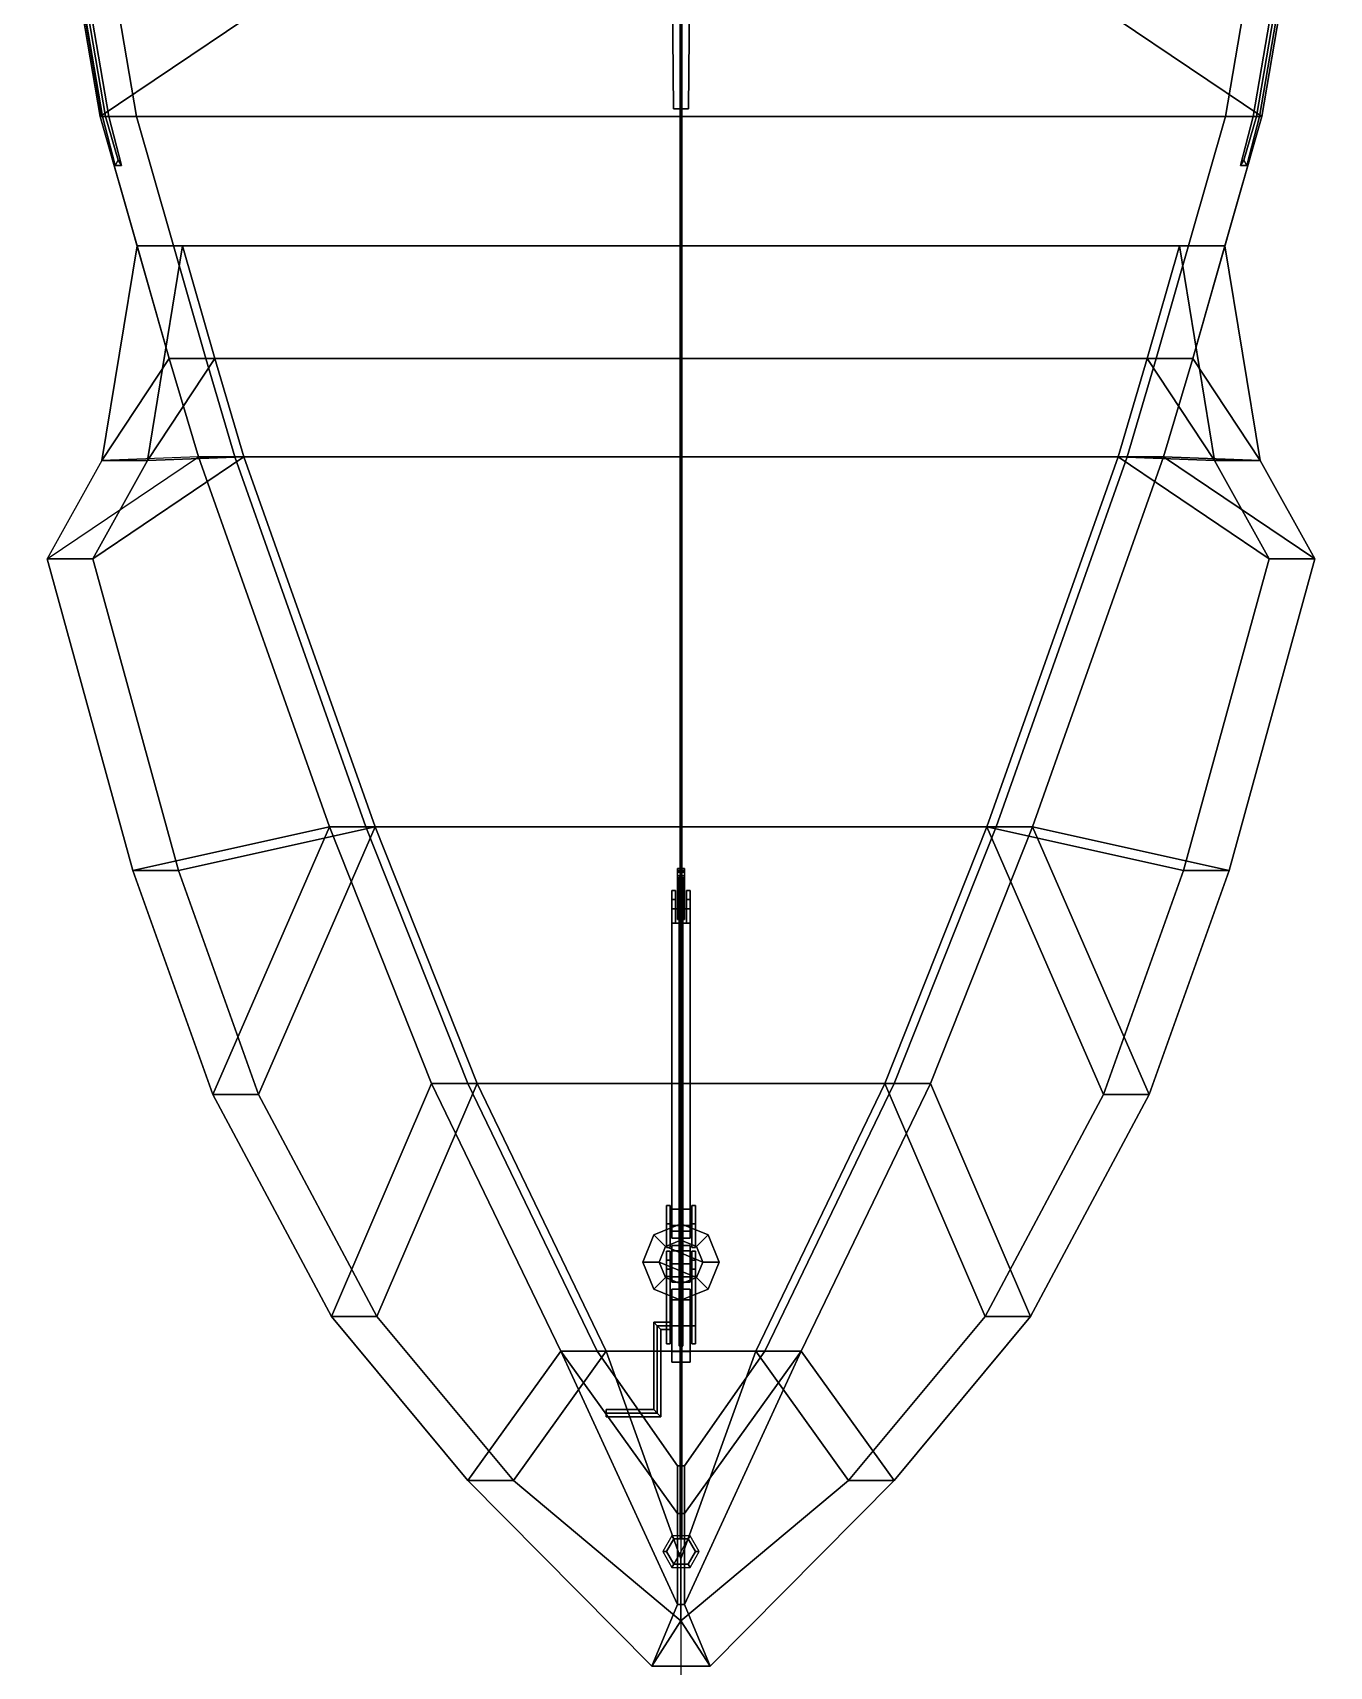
# Model space of a CAD drawing. Header units: millimetres. Extents: x -5.1 to 5.1, y -27.1 to 35.2.
# Drawn here: x -3.56 to 3.56, y -27.14 to -18.17 of the extents above; entities that cross this region are included whole.
import ezdxf

# ---------------------------------------------------------------- set-up
doc = ezdxf.new("R2010")
doc.units = ezdxf.units.MM
for name, color, linetype in [('cables', 6, 'Continuous'), ('drawing', 9, 'Continuous'), ('gun', 1, 'Continuous'), ('railings', 6, 'Continuous')]:
    doc.layers.add(name, color=color, linetype=linetype)

msp = doc.modelspace()

# ---------------------------------------------------------------- linework, layer by layer
for points in [[(-3.56, -16.46, -1.15), (-3.19, -18.63, -1.15), (-3.19, -18.63), (-3.56, -16.46)], [(-3.36, -16.46, -1.36), (-2.99, -18.63, -1.36), (-3.19, -18.63, -1.15), (-3.56, -16.46, -1.15)], [(-3.56, -16.46), (-3.19, -18.63), (-3.19, -18.63, 0.89), (-3.56, -16.46, 0.89)], [(-3.56, -16.46, 0.89), (-3.19, -18.63, 0.89), (-3.19, -18.63, 0.89), (-1.6, -17.56, 0.89)], [(3.36, -16.46, -1.36), (2.99, -18.63, -1.36), (-2.99, -18.63, -1.36), (-3.36, -16.46, -1.36)], [(1.6, -17.56, 0.89), (3.19, -18.63, 0.89), (3.56, -16.46, 0.89), (1.6, -17.56, 0.89)], [(3.19, -18.63, -1.15), (2.99, -18.63, -1.36), (3.36, -16.46, -1.36), (3.56, -16.46, -1.15)], [(3.19, -18.63), (3.19, -18.63, -1.15), (3.56, -16.46, -1.15), (3.56, -16.46)], [(3.19, -18.63, 0.89), (3.19, -18.63), (3.56, -16.46), (3.56, -16.46, 0.89)], [(-1.6, -17.56, 0.89), (-3.19, -18.63, 0.89), (3.19, -18.63, 0.89), (1.6, -17.56, 0.89)], [(-3.19, -18.63), (-3.19, -18.63, -1.15), (-2.81, -19.96, -1.15), (-2.81, -19.96)], [(-3.19, -18.63, -1.15), (-2.99, -18.63, -1.36), (-2.61, -19.96, -1.36), (-2.81, -19.96, -1.15)], [(-3.19, -18.63, 0.89), (-3.19, -18.63), (-2.81, -19.96), (-2.81, -19.96, 0.89)], [(2.9871, -19.34, 0.89), (3.19, -18.63, 0.89), (-3.19, -18.63, 0.89), (-2.9871, -19.34, 0.89)], [(-2.61, -19.96, -1.36), (-2.99, -18.63, -1.36), (2.99, -18.63, -1.36), (2.61, -19.96, -1.36)], [(2.61, -19.96, -1.36), (2.99, -18.63, -1.36), (3.19, -18.63, -1.15), (2.81, -19.96, -1.15)], [(2.81, -19.96, -1.15), (3.19, -18.63, -1.15), (3.19, -18.63), (2.81, -19.96)], [(2.81, -19.96), (3.19, -18.63), (3.19, -18.63, 0.89), (2.81, -19.96, 0.89)], [(-2.93, -20.52, 1.39), (-2.7371, -19.34, 0.89), (-2.9871, -19.34, 0.89), (-3.18, -20.52, 1.39)], [(-3.18, -20.52, 1.39), (-2.9871, -19.34, 0.89), (-2.81, -19.96, 0.89)], [(-2.56, -19.96, 0.89), (-2.56, -19.96, 0.89), (-2.7371, -19.34, 0.89), (-2.93, -20.52, 1.39)], [(2.56, -19.96, 0.89), (2.7371, -19.34, 0.89), (-2.7371, -19.34, 0.89), (-2.56, -19.96, 0.89)], [(2.93, -20.52, 1.39), (2.7371, -19.34, 0.89), (2.7371, -19.34, 0.89), (2.56, -19.96, 0.89)], [(3.18, -20.52, 1.39), (2.9871, -19.34, 0.89), (2.7371, -19.34, 0.89), (2.93, -20.52, 1.39)], [(3.18, -20.52, 1.39), (2.81, -19.96, 0.89), (2.9871, -19.34, 0.89), (3.18, -20.52, 1.39)], [(-3.18, -20.52, 1.39), (-3.18, -20.52, 1.39), (-2.81, -19.96, 0.89), (-2.65, -20.5, 0.89)], [(-2.4, -20.5, 0.89), (-2.56, -19.96, 0.89), (-2.93, -20.52, 1.39)], [(-2.81, -19.96, -1.15), (-2.65, -20.5, -1.15), (-2.65, -20.5), (-2.81, -19.96)], [(-2.61, -19.96, -1.36), (-2.45, -20.5, -1.36), (-2.65, -20.5, -1.15), (-2.81, -19.96, -1.15)], [(-2.81, -19.96), (-2.65, -20.5), (-2.65, -20.5, 0.89), (-2.81, -19.96, 0.89)], [(2.61, -19.96, -1.36), (2.45, -20.5, -1.36), (-2.45, -20.5, -1.36), (-2.61, -19.96, -1.36)], [(-2.56, -19.96, 0.89), (-2.4, -20.5, 0.89), (2.4, -20.5, 0.89), (2.56, -19.96, 0.89)], [(2.93, -20.52, 1.39), (2.56, -19.96, 0.89), (2.56, -19.96, 0.89), (2.4, -20.5, 0.89)], [(2.65, -20.5, -1.15), (2.45, -20.5, -1.36), (2.61, -19.96, -1.36), (2.81, -19.96, -1.15)], [(2.65, -20.5), (2.65, -20.5, -1.15), (2.81, -19.96, -1.15), (2.81, -19.96)], [(2.65, -20.5, 0.89), (2.65, -20.5), (2.81, -19.96), (2.81, -19.96, 0.89)], [(3.18, -20.52, 1.39), (2.65, -20.5, 0.89), (2.81, -19.96, 0.89), (3.18, -20.52, 1.39)], [(-3.01, -22.77, 2.14), (-3.48, -21.06, 2.14), (-2.65, -20.5, 0.89), (-1.93, -22.53, 0.89)], [(-3.23, -21.06, 2.14), (-2.93, -20.52, 1.39), (-3.18, -20.52, 1.39), (-3.48, -21.06, 2.14)], [(-2.4, -20.5, 0.89), (-2.4, -20.5, 0.89), (-2.93, -20.52, 1.39), (-3.23, -21.06, 2.14)], [(-1.68, -22.53, 0.89), (-2.4, -20.5, 0.89), (-3.23, -21.06, 2.14), (-2.76, -22.77, 2.14)], [(-2.65, -20.5), (-2.65, -20.5, -1.15), (-1.93, -22.53, -1.15), (-1.93, -22.53)], [(-2.65, -20.5, -1.15), (-2.45, -20.5, -1.36), (-1.73, -22.53, -1.36), (-1.93, -22.53, -1.15)], [(-2.65, -20.5, 0.89), (-2.65, -20.5), (-1.93, -22.53), (-1.93, -22.53, 0.89)], [(-1.73, -22.53, -1.36), (-2.45, -20.5, -1.36), (2.45, -20.5, -1.36), (1.73, -22.53, -1.36)], [(1.68, -22.53, 0.89), (2.4, -20.5, 0.89), (-2.4, -20.5, 0.89), (-1.68, -22.53, 0.89)], [(2.76, -22.77, 2.14), (3.23, -21.06, 2.14), (2.4, -20.5, 0.89), (1.68, -22.53, 0.89)], [(1.73, -22.53, -1.36), (2.45, -20.5, -1.36), (2.65, -20.5, -1.15), (1.93, -22.53, -1.15)], [(1.93, -22.53, -1.15), (2.65, -20.5, -1.15), (2.65, -20.5), (1.93, -22.53)], [(1.93, -22.53), (2.65, -20.5), (2.65, -20.5, 0.89), (1.93, -22.53, 0.89)], [(1.93, -22.53, 0.89), (2.65, -20.5, 0.89), (3.48, -21.06, 2.14), (3.01, -22.77, 2.14)], [(3.23, -21.06, 2.14), (2.93, -20.52, 1.39), (2.4, -20.5, 0.89)], [(2.65, -20.5, 0.89), (3.18, -20.52, 1.39), (3.18, -20.52, 1.39), (3.48, -21.06, 2.14)], [(3.48, -21.06, 2.14), (3.18, -20.52, 1.39), (2.93, -20.52, 1.39), (3.23, -21.06, 2.14)], [(-2.76, -22.77, 2.14), (-3.23, -21.06, 2.14), (-3.48, -21.06, 2.14), (-3.01, -22.77, 2.14)], [(3.01, -22.77, 2.14), (3.48, -21.06, 2.14), (3.23, -21.06, 2.14), (2.76, -22.77, 2.14)], [(-2.57, -24, 2.16), (-3.01, -22.77, 2.14), (-1.93, -22.53, 0.89)], [(-1.68, -22.53, 0.89), (-1.68, -22.53, 0.89), (-2.76, -22.77, 2.14), (-2.32, -24, 2.16)], [(-1.92, -25.22, 2.19), (-2.57, -24, 2.16), (-1.93, -22.53, 0.89), (-1.37, -23.94, 0.89)], [(-1.12, -23.94, 0.89), (-1.68, -22.53, 0.89), (-2.32, -24, 2.16), (-1.67, -25.22, 2.19)], [(-1.93, -22.53, -1.15), (-1.37, -23.94, -1), (-1.37, -23.94), (-1.93, -22.53)], [(-1.73, -22.53, -1.36), (-1.17, -23.94, -1.17), (-1.37, -23.94, -1), (-1.93, -22.53, -1.15)], [(-1.93, -22.53), (-1.37, -23.94), (-1.37, -23.94, 0.89), (-1.93, -22.53, 0.89)], [(1.73, -22.53, -1.36), (1.17, -23.94, -1.17), (-1.17, -23.94, -1.17), (-1.73, -22.53, -1.36)], [(-1.68, -22.53, 0.89), (-1.12, -23.94, 0.89), (1.12, -23.94, 0.89), (1.68, -22.53, 0.89)], [(1.67, -25.22, 2.19), (2.32, -24, 2.16), (1.68, -22.53, 0.89), (1.12, -23.94, 0.89)], [(1.37, -23.94, -1), (1.17, -23.94, -1.17), (1.73, -22.53, -1.36), (1.93, -22.53, -1.15)], [(1.37, -23.94), (1.37, -23.94, -1), (1.93, -22.53, -1.15), (1.93, -22.53)], [(1.37, -23.94, 0.89), (1.37, -23.94), (1.93, -22.53), (1.93, -22.53, 0.89)], [(1.37, -23.94, 0.89), (1.93, -22.53, 0.89), (2.57, -24, 2.16), (1.92, -25.22, 2.19)], [(2.32, -24, 2.16), (2.76, -22.77, 2.14), (1.68, -22.53, 0.89)], [(1.93, -22.53, 0.89), (1.93, -22.53, 0.89), (3.01, -22.77, 2.14), (2.57, -24, 2.16)], [(-2.32, -24, 2.16), (-2.76, -22.77, 2.14), (-3.01, -22.77, 2.14), (-2.57, -24, 2.16)], [(-0.02, -22.8, 2.08), (-0.02, -22.76, 2.13), (0.02, -22.76, 2.13), (0.02, -22.8, 2.08)], [(-0.02, -22.77, 2.14), (-0.02, -22.76, 2.13), (-0.02, -22.8, 2.08), (-0.02, -22.81, 2.11)], [(0.02, -22.77, 2.14), (0.02, -22.76, 2.13), (-0.02, -22.76, 2.13), (-0.02, -22.77, 2.14)], [(0.02, -22.81, 2.11), (0.02, -22.77, 2.14), (-0.02, -22.77, 2.14), (-0.02, -22.81, 2.11)], [(0.02, -22.78, 2.21), (0.02, -22.84, 2.16), (-0.02, -22.84, 2.16), (-0.02, -22.78, 2.21)], [(-0.02, -22.84, 2.16), (-0.02, -22.87, 2.16), (-0.02, -22.84, 2.21), (-0.02, -22.78, 2.21)], [(-0.02, -22.78, 2.26), (-0.02, -22.84, 2.26), (0.02, -22.84, 2.26), (0.02, -22.78, 2.26)], [(0.02, -22.78, 2.26), (0.02, -22.78, 2.21), (-0.02, -22.78, 2.21), (-0.02, -22.78, 2.26)], [(-0.02, -22.78, 2.21), (-0.02, -22.84, 2.21), (-0.02, -22.84, 2.26), (-0.02, -22.78, 2.26)], [(0.02, -22.8, 2.08), (0.02, -22.76, 2.13), (0.02, -22.77, 2.14), (0.02, -22.81, 2.11)], [(0.02, -22.84, 2.21), (0.02, -22.87, 2.16), (0.02, -22.84, 2.16), (0.02, -22.78, 2.21)], [(0.02, -22.84, 2.26), (0.02, -22.84, 2.21), (0.02, -22.78, 2.21), (0.02, -22.78, 2.26)], [(2.57, -24, 2.16), (3.01, -22.77, 2.14), (2.76, -22.77, 2.14), (2.32, -24, 2.16)], [(-0.02, -22.81, 2.11), (-0.02, -22.8, 2.08), (-0.02, -22.84, 2.08), (-0.02, -22.83, 2.11)], [(-0.02, -22.84, 2.08), (-0.02, -22.8, 2.08), (0.02, -22.8, 2.08), (0.02, -22.84, 2.08)], [(0.02, -22.83, 2.11), (0.02, -22.81, 2.11), (-0.02, -22.81, 2.11), (-0.02, -22.83, 2.11)], [(0.02, -22.8522, 3.2578), (0.02, -22.82, 3.18), (-0.02, -22.82, 3.18), (-0.02, -22.8522, 3.2578)], [(0.02, -22.82, 3.18), (0.02, -22.8522, 3.1022), (-0.02, -22.8522, 3.1022), (-0.02, -22.82, 3.18)], [(-0.02, -22.8522, 3.1022), (-0.02, -22.93, 3.07), (-0.02, -23.0078, 3.1022), (-0.02, -22.82, 3.18)], [(-0.02, -22.82, 3.18), (-0.02, -23.0078, 3.1022), (-0.02, -23.04, 3.18), (-0.02, -22.8522, 3.2578)], [(-0.02, -22.83, 2.11), (-0.02, -22.84, 2.08), (-0.02, -22.87, 2.12), (-0.02, -22.84, 2.12)], [(0.02, -22.84, 2.12), (0.02, -22.83, 2.11), (-0.02, -22.83, 2.11), (-0.02, -22.84, 2.12)], [(-0.02, -22.87, 2.12), (-0.02, -22.84, 2.08), (0.02, -22.84, 2.08), (0.02, -22.87, 2.12)], [(0.02, -22.84, 2.16), (0.02, -22.84, 2.12), (-0.02, -22.84, 2.12), (-0.02, -22.84, 2.16)], [(-0.02, -22.84, 2.12), (-0.02, -22.87, 2.12), (-0.02, -22.87, 2.16), (-0.02, -22.84, 2.16)], [(-0.02, -22.84, 2.21), (-0.02, -22.87, 2.16), (0.02, -22.87, 2.16), (0.02, -22.84, 2.21)], [(-0.02, -22.84, 2.26), (-0.02, -22.84, 2.21), (0.02, -22.84, 2.21), (0.02, -22.84, 2.26)], [(0.02, -22.93, 3.29), (0.02, -22.8522, 3.2578), (-0.02, -22.8522, 3.2578), (-0.02, -22.93, 3.29)], [(0.02, -22.8522, 3.1022), (0.02, -22.93, 3.07), (-0.02, -22.93, 3.07), (-0.02, -22.8522, 3.1022)], [(-0.02, -22.8522, 3.2578), (-0.02, -23.04, 3.18), (-0.02, -23.0078, 3.2578), (-0.02, -22.93, 3.29)], [(-0.02, -22.87, 2.16), (-0.02, -22.87, 2.12), (0.02, -22.87, 2.12), (0.02, -22.87, 2.16)], [(-0.01, -22.81, 3.18), (0, -22.8, 3.18), (0, -22.8, 2.26), (-0.01, -22.81, 2.26)], [(-0.01, -22.85, 3.27), (0, -22.85, 3.28), (0, -22.8, 3.18), (-0.01, -22.81, 3.18)], [(0, -22.82, 3.18), (-0.01, -22.81, 3.18), (-0.01, -22.81, 2.26), (0, -22.82, 2.26)], [(0, -22.85, 3.26), (-0.01, -22.85, 3.27), (-0.01, -22.81, 3.18), (0, -22.82, 3.18)], [(-0.01, -22.93, 3.3), (0, -22.93, 3.31), (0, -22.85, 3.28), (-0.01, -22.85, 3.27)], [(0, -22.93, 3.29), (-0.01, -22.93, 3.3), (-0.01, -22.85, 3.27), (0, -22.85, 3.26)], [(0, -22.8, 3.18), (0.01, -22.81, 3.18), (0.01, -22.81, 2.26), (0, -22.8, 2.26)], [(0, -22.85, 3.28), (0.01, -22.85, 3.27), (0.01, -22.81, 3.18), (0, -22.8, 3.18)], [(0.01, -22.81, 3.18), (0, -22.82, 3.18), (0, -22.82, 2.26), (0.01, -22.81, 2.26)], [(0.01, -22.85, 3.27), (0, -22.85, 3.26), (0, -22.82, 3.18), (0.01, -22.81, 3.18)], [(0, -22.93, 3.31), (0.01, -22.93, 3.3), (0.01, -22.85, 3.27), (0, -22.85, 3.28)], [(0.01, -22.93, 3.3), (0, -22.93, 3.29), (0, -22.85, 3.26), (0.01, -22.85, 3.27)], [(0.02, -22.84, 2.08), (0.02, -22.8, 2.08), (0.02, -22.81, 2.11), (0.02, -22.83, 2.11)], [(0.02, -23.0078, 3.2578), (0.02, -22.82, 3.18), (0.02, -22.8522, 3.2578), (0.02, -22.93, 3.29)], [(0.02, -23.04, 3.18), (0.02, -22.8522, 3.1022), (0.02, -22.82, 3.18), (0.02, -23.0078, 3.2578)], [(0.02, -22.87, 2.12), (0.02, -22.84, 2.08), (0.02, -22.83, 2.11), (0.02, -22.84, 2.12)], [(0.02, -22.87, 2.16), (0.02, -22.87, 2.12), (0.02, -22.84, 2.12), (0.02, -22.84, 2.16)], [(0.02, -23.0078, 3.1022), (0.02, -22.93, 3.07), (0.02, -22.8522, 3.1022), (0.02, -23.04, 3.18)], [(-0.05, -22.88, 3.19), (-0.05, -22.98, 3.03), (-0.05, -23.06, 3.14), (-0.05, -22.93, 3.24)], [(-0.03, -22.93, 3.24), (-0.03, -22.88, 3.19), (-0.05, -22.88, 3.19), (-0.05, -22.93, 3.24)], [(-0.03, -22.88, 3.19), (-0.03, -22.98, 3.03), (-0.05, -22.98, 3.03), (-0.05, -22.88, 3.19)], [(-0.05, -22.93, 3.24), (-0.05, -23.06, 3.14), (-0.03, -23.06, 3.14), (-0.03, -22.93, 3.24)], [(-0.03, -23.06, 3.14), (-0.03, -22.98, 3.03), (-0.03, -22.88, 3.19), (-0.03, -22.93, 3.24)], [(0.02, -23.0078, 3.2578), (0.02, -22.93, 3.29), (-0.02, -22.93, 3.29), (-0.02, -23.0078, 3.2578)], [(0.02, -22.93, 3.07), (0.02, -23.0078, 3.1022), (-0.02, -23.0078, 3.1022), (-0.02, -22.93, 3.07)], [(-0.01, -24.93, 2.68), (0, -24.93, 2.69), (0, -22.93, 3.31), (-0.01, -22.93, 3.3)], [(0, -24.93, 2.67), (-0.01, -24.93, 2.68), (-0.01, -22.93, 3.3), (0, -22.93, 3.29)], [(0, -24.93, 2.69), (0.01, -24.93, 2.68), (0.01, -22.93, 3.3), (0, -22.93, 3.31)], [(0.01, -24.93, 2.68), (0, -24.93, 2.67), (0, -22.93, 3.29), (0.01, -22.93, 3.3)], [(0.05, -22.88, 3.19), (0.05, -22.98, 3.03), (0.03, -22.98, 3.03), (0.03, -22.88, 3.19)], [(0.05, -22.93, 3.24), (0.05, -22.88, 3.19), (0.03, -22.88, 3.19), (0.03, -22.93, 3.24)], [(0.03, -22.88, 3.19), (0.03, -22.98, 3.03), (0.03, -23.06, 3.14), (0.03, -22.93, 3.24)], [(0.03, -22.93, 3.24), (0.03, -23.06, 3.14), (0.05, -23.06, 3.14), (0.05, -22.93, 3.24)], [(0.05, -23.06, 3.14), (0.05, -22.98, 3.03), (0.05, -22.88, 3.19), (0.05, -22.93, 3.24)], [(-0.05, -22.98, 3.03), (-0.05, -24.63, 1.37), (-0.05, -24.75, 1.51), (-0.05, -23.06, 3.14)], [(0.05, -22.98, 3.03), (0.05, -24.63, 1.37), (-0.05, -24.63, 1.37), (-0.05, -22.98, 3.03)], [(0.03, -23.06, 3.14), (0.03, -22.98, 3.03), (-0.03, -22.98, 3.03), (-0.03, -23.06, 3.14)], [(0.02, -23.04, 3.18), (0.02, -23.0078, 3.2578), (-0.02, -23.0078, 3.2578), (-0.02, -23.04, 3.18)], [(0.02, -23.0078, 3.1022), (0.02, -23.04, 3.18), (-0.02, -23.04, 3.18), (-0.02, -23.0078, 3.1022)], [(0.05, -24.75, 1.51), (0.05, -24.63, 1.37), (0.05, -22.98, 3.03), (0.05, -23.06, 3.14)], [(-0.05, -23.06, 3.14), (-0.05, -24.75, 1.51), (0.05, -24.75, 1.51), (0.05, -23.06, 3.14)], [(-1.17, -26.12, 2.23), (-1.92, -25.22, 2.19), (-1.37, -23.94, 0.89), (-0.66, -25.41, 0.89)], [(-0.41, -25.41, 0.89), (-1.12, -23.94, 0.89), (-1.67, -25.22, 2.19), (-0.92, -26.12, 2.23)], [(-1.37, -23.94), (-1.37, -23.94, -1), (-0.66, -25.41, -0.64), (-0.66, -25.41)], [(-1.37, -23.94, -1), (-1.17, -23.94, -1.17), (-0.46, -25.41, -0.82), (-0.66, -25.41, -0.64)], [(-1.37, -23.94, 0.89), (-1.37, -23.94), (-0.66, -25.41), (-0.66, -25.41, 0.89)], [(-0.46, -25.41, -0.82), (-1.17, -23.94, -1.17), (1.17, -23.94, -1.17), (0.46, -25.41, -0.82)], [(0.41, -25.41, 0.89), (1.12, -23.94, 0.89), (-1.12, -23.94, 0.89), (-0.41, -25.41, 0.89)], [(0.92, -26.12, 2.23), (1.67, -25.22, 2.19), (1.12, -23.94, 0.89), (0.41, -25.41, 0.89)], [(0.46, -25.41, -0.82), (1.17, -23.94, -1.17), (1.37, -23.94, -1), (0.66, -25.41, -0.64)], [(0.66, -25.41, -0.64), (1.37, -23.94, -1), (1.37, -23.94), (0.66, -25.41)], [(0.66, -25.41), (1.37, -23.94), (1.37, -23.94, 0.89), (0.66, -25.41, 0.89)], [(0.66, -25.41, 0.89), (1.37, -23.94, 0.89), (1.92, -25.22, 2.19), (1.17, -26.12, 2.23)], [(-1.67, -25.22, 2.19), (-2.32, -24, 2.16), (-2.57, -24, 2.16), (-1.92, -25.22, 2.19)], [(1.92, -25.22, 2.19), (2.57, -24, 2.16), (2.32, -24, 2.16), (1.67, -25.22, 2.19)], [(-0.08, -24.61, 1.41), (-0.08, -24.61, 1.5), (-0.06, -24.61, 1.5), (-0.06, -24.61, 1.41)], [(-0.08, -24.71, 1.36), (-0.08, -24.71, 1.57), (-0.08, -24.61, 1.5), (-0.08, -24.61, 1.41)], [(-0.06, -24.61, 1.41), (-0.06, -24.71, 1.36), (-0.08, -24.71, 1.36), (-0.08, -24.61, 1.41)], [(-0.08, -24.61, 1.5), (-0.08, -24.71, 1.57), (-0.06, -24.71, 1.57), (-0.06, -24.61, 1.5)], [(-0.06, -24.61, 1.5), (-0.06, -24.71, 1.57), (-0.06, -24.71, 1.36), (-0.06, -24.61, 1.41)], [(-0.05, -24.63, 1.37), (-0.05, -24.72, 1.35), (-0.05, -24.79, 1.45), (-0.05, -24.75, 1.51)], [(0.05, -24.63, 1.37), (0.05, -24.72, 1.35), (-0.05, -24.72, 1.35), (-0.05, -24.63, 1.37)], [(0.05, -24.79, 1.45), (0.05, -24.72, 1.35), (0.05, -24.63, 1.37), (0.05, -24.75, 1.51)], [(0.06, -24.61, 1.41), (0.06, -24.61, 1.5), (0.08, -24.61, 1.5), (0.08, -24.61, 1.41)], [(0.06, -24.71, 1.36), (0.06, -24.71, 1.57), (0.06, -24.61, 1.5), (0.06, -24.61, 1.41)], [(0.08, -24.61, 1.41), (0.08, -24.71, 1.36), (0.06, -24.71, 1.36), (0.06, -24.61, 1.41)], [(0.06, -24.61, 1.5), (0.06, -24.71, 1.57), (0.08, -24.71, 1.57), (0.08, -24.61, 1.5)], [(0.08, -24.61, 1.5), (0.08, -24.71, 1.57), (0.08, -24.71, 1.36), (0.08, -24.61, 1.41)], [(0, -24.71, 0.99), (-0.1485, -24.7715, 0.99), (-0.0849, -24.8351, 0.99), (0, -24.8, 0.99)], [(0, -24.71, 0.89), (-0.1485, -24.7715, 0.89), (-0.1485, -24.7715, 0.99), (0, -24.71, 0.99)], [(-0.08, -24.84, 1.36), (-0.08, -24.84, 1.57), (-0.08, -24.71, 1.57), (-0.08, -24.71, 1.36)], [(-0.06, -24.71, 1.36), (-0.06, -24.84, 1.36), (-0.08, -24.84, 1.36), (-0.08, -24.71, 1.36)], [(-0.08, -24.71, 1.57), (-0.08, -24.84, 1.57), (-0.06, -24.84, 1.57), (-0.06, -24.71, 1.57)], [(-0.06, -24.71, 1.57), (-0.06, -24.84, 1.57), (-0.06, -24.84, 1.36), (-0.06, -24.71, 1.36)], [(-0.05, -24.79, 1.45), (-0.05, -24.72, 1.35), (0.05, -24.72, 1.35), (0.05, -24.79, 1.45)], [(-0.05, -24.75, 1.51), (-0.05, -24.79, 1.45), (0.05, -24.79, 1.45), (0.05, -24.75, 1.51)], [(0.1485, -24.7715, 0.99), (0, -24.71, 0.99), (0, -24.8, 0.99), (0.0849, -24.8351, 0.99)], [(0.1485, -24.7715, 0.89), (0, -24.71, 0.89), (0, -24.71, 0.99), (0.1485, -24.7715, 0.99)], [(0.06, -24.84, 1.36), (0.06, -24.84, 1.57), (0.06, -24.71, 1.57), (0.06, -24.71, 1.36)], [(0.08, -24.71, 1.36), (0.08, -24.84, 1.36), (0.06, -24.84, 1.36), (0.06, -24.71, 1.36)], [(0.06, -24.71, 1.57), (0.06, -24.84, 1.57), (0.08, -24.84, 1.57), (0.08, -24.71, 1.57)], [(0.08, -24.71, 1.57), (0.08, -24.84, 1.57), (0.08, -24.84, 1.36), (0.08, -24.71, 1.36)], [(-0.1485, -24.7715, 0.99), (-0.21, -24.92, 0.99), (-0.12, -24.92, 0.99), (-0.0849, -24.8351, 0.99)], [(-0.1485, -24.7715, 0.89), (-0.21, -24.92, 0.89), (-0.21, -24.92, 0.99), (-0.1485, -24.7715, 0.99)], [(-0.0849, -24.8351, 0.99), (-0.12, -24.92, 0.99), (-0.12, -24.92, 2.37), (-0.0849, -24.8351, 2.37)], [(-0.12, -24.92, 2.37), (0.0849, -25.0049, 2.37), (0.12, -24.92, 2.37), (-0.0849, -24.8351, 2.37)], [(0, -24.8, 0.99), (-0.0849, -24.8351, 0.99), (-0.0849, -24.8351, 2.37), (0, -24.8, 2.37)], [(-0.0849, -24.8351, 2.37), (0.12, -24.92, 2.37), (0.0849, -24.8351, 2.37), (0, -24.8, 2.37)], [(-0.05, -24.8593, 2.4993), (-0.05, -24.93, 2.47), (-0.05, -25.0007, 2.4993), (-0.05, -24.83, 2.57)], [(-0.05, -24.83, 2.57), (-0.05, -25.0007, 2.4993), (-0.05, -25.03, 2.57), (-0.05, -24.8593, 2.6407)], [(0.05, -24.83, 2.57), (0.05, -24.8593, 2.4993), (-0.05, -24.8593, 2.4993), (-0.05, -24.83, 2.57)], [(0.05, -24.8593, 2.6407), (0.05, -24.83, 2.57), (-0.05, -24.83, 2.57), (-0.05, -24.8593, 2.6407)], [(0.0849, -24.8351, 0.99), (0, -24.8, 0.99), (0, -24.8, 2.37), (0.0849, -24.8351, 2.37)], [(0.05, -25.03, 2.57), (0.05, -24.8593, 2.4993), (0.05, -24.83, 2.57), (0.05, -25.0007, 2.6407)], [(0.05, -25.0007, 2.6407), (0.05, -24.83, 2.57), (0.05, -24.8593, 2.6407), (0.05, -24.93, 2.67)], [(0.21, -24.92, 0.99), (0.1485, -24.7715, 0.99), (0.0849, -24.8351, 0.99), (0.12, -24.92, 0.99)], [(0.12, -24.92, 0.99), (0.0849, -24.8351, 0.99), (0.0849, -24.8351, 2.37), (0.12, -24.92, 2.37)], [(0.21, -24.92, 0.89), (0.1485, -24.7715, 0.89), (0.1485, -24.7715, 0.99), (0.21, -24.92, 0.99)], [(-0.21, -24.92, 0.99), (-0.1485, -25.0685, 0.99), (-0.0849, -25.0049, 0.99), (-0.12, -24.92, 0.99)], [(-0.21, -24.92, 0.89), (-0.1485, -25.0685, 0.89), (-0.1485, -25.0685, 0.99), (-0.21, -24.92, 0.99)], [(-0.12, -24.92, 0.99), (-0.0849, -25.0049, 0.99), (-0.0849, -25.0049, 2.37), (-0.12, -24.92, 2.37)], [(-0.0849, -25.0049, 2.37), (0, -25.04, 2.37), (0.0849, -25.0049, 2.37), (-0.12, -24.92, 2.37)], [(-0.06, -24.91, 2.6), (-0.06, -24.86, 2.5), (-0.08, -24.86, 2.5), (-0.08, -24.91, 2.6)], [(-0.08, -24.86, 2.5), (-0.08, -25, 2.5), (-0.08, -24.96, 2.6), (-0.08, -24.91, 2.6)], [(-0.08, -24.86, 2.37), (-0.08, -25, 2.37), (-0.08, -25, 2.5), (-0.08, -24.86, 2.5)], [(-0.06, -24.86, 2.5), (-0.06, -24.86, 2.37), (-0.08, -24.86, 2.37), (-0.08, -24.86, 2.5)], [(-0.08, -24.91, 2.6), (-0.08, -24.96, 2.6), (-0.06, -24.96, 2.6), (-0.06, -24.91, 2.6)], [(-0.06, -24.96, 2.6), (-0.06, -25, 2.5), (-0.06, -24.86, 2.5), (-0.06, -24.91, 2.6)], [(-0.06, -25, 2.5), (-0.06, -25, 2.37), (-0.06, -24.86, 2.37), (-0.06, -24.86, 2.5)], [(-0.05, -24.8593, 2.6407), (-0.05, -25.03, 2.57), (-0.05, -25.0007, 2.6407), (-0.05, -24.93, 2.67)], [(0.05, -24.8593, 2.4993), (0.05, -24.93, 2.47), (-0.05, -24.93, 2.47), (-0.05, -24.8593, 2.4993)], [(0.05, -24.93, 2.67), (0.05, -24.8593, 2.6407), (-0.05, -24.8593, 2.6407), (-0.05, -24.93, 2.67)], [(0.05, -24.93, 2.47), (0.05, -25.0007, 2.4993), (-0.05, -25.0007, 2.4993), (-0.05, -24.93, 2.47)], [(0.05, -25.0007, 2.6407), (0.05, -24.93, 2.67), (-0.05, -24.93, 2.67), (-0.05, -25.0007, 2.6407)], [(-0.01, -25, 2.65), (0, -25, 2.66), (0, -24.93, 2.69), (-0.01, -24.93, 2.68)], [(0, -25, 2.64), (-0.01, -25, 2.65), (-0.01, -24.93, 2.68), (0, -24.93, 2.67)], [(0, -25, 2.66), (0.01, -25, 2.65), (0.01, -24.93, 2.68), (0, -24.93, 2.69)], [(0.01, -25, 2.65), (0, -25, 2.64), (0, -24.93, 2.67), (0.01, -24.93, 2.68)], [(0.05, -25.0007, 2.4993), (0.05, -24.93, 2.47), (0.05, -24.8593, 2.4993), (0.05, -25.03, 2.57)], [(0.08, -24.91, 2.6), (0.08, -24.86, 2.5), (0.06, -24.86, 2.5), (0.06, -24.91, 2.6)], [(0.06, -24.86, 2.5), (0.06, -25, 2.5), (0.06, -24.96, 2.6), (0.06, -24.91, 2.6)], [(0.08, -24.86, 2.5), (0.08, -24.86, 2.37), (0.06, -24.86, 2.37), (0.06, -24.86, 2.5)], [(0.06, -24.86, 2.37), (0.06, -25, 2.37), (0.06, -25, 2.5), (0.06, -24.86, 2.5)], [(0.06, -24.91, 2.6), (0.06, -24.96, 2.6), (0.08, -24.96, 2.6), (0.08, -24.91, 2.6)], [(0.08, -24.96, 2.6), (0.08, -25, 2.5), (0.08, -24.86, 2.5), (0.08, -24.91, 2.6)], [(0.08, -25, 2.5), (0.08, -25, 2.37), (0.08, -24.86, 2.37), (0.08, -24.86, 2.5)], [(0.0849, -25.0049, 0.99), (0.12, -24.92, 0.99), (0.12, -24.92, 2.37), (0.0849, -25.0049, 2.37)], [(0.1485, -25.0685, 0.99), (0.21, -24.92, 0.99), (0.12, -24.92, 0.99), (0.0849, -25.0049, 0.99)], [(0.1485, -25.0685, 0.89), (0.21, -24.92, 0.89), (0.21, -24.92, 0.99), (0.1485, -25.0685, 0.99)], [(-0.1485, -25.0685, 0.99), (0, -25.13, 0.99), (0, -25.04, 0.99), (-0.0849, -25.0049, 0.99)], [(-0.0849, -25.0049, 0.99), (0, -25.04, 0.99), (0, -25.04, 2.37), (-0.0849, -25.0049, 2.37)], [(-0.08, -24.96, 2.6), (-0.08, -25, 2.5), (-0.06, -25, 2.5), (-0.06, -24.96, 2.6)], [(-0.08, -25.27, 1.51), (-0.08, -25, 1.46), (-0.06, -25, 1.46), (-0.06, -25.27, 1.51)], [(-0.08, -25, 1.74), (-0.08, -25, 1.46), (-0.08, -25.27, 1.51), (-0.08, -25.27, 1.74)], [(-0.06, -25.27, 1.74), (-0.06, -25, 1.74), (-0.08, -25, 1.74), (-0.08, -25.27, 1.74)], [(-0.08, -25, 2.5), (-0.08, -25, 2.37), (-0.06, -25, 2.37), (-0.06, -25, 2.5)], [(-0.06, -25.27, 1.51), (-0.06, -25, 1.46), (-0.06, -25, 1.74), (-0.06, -25.27, 1.74)], [(0.05, -25.0007, 2.4993), (0.05, -25.03, 2.57), (-0.05, -25.03, 2.57), (-0.05, -25.0007, 2.4993)], [(0.05, -25.03, 2.57), (0.05, -25.0007, 2.6407), (-0.05, -25.0007, 2.6407), (-0.05, -25.03, 2.57)], [(-0.01, -25.04, 2.57), (0, -25.05, 2.57), (0, -25, 2.66), (-0.01, -25, 2.65)], [(0, -25.03, 2.57), (-0.01, -25.04, 2.57), (-0.01, -25, 2.65), (0, -25, 2.64)], [(0, -25.05, 2.57), (0.01, -25.04, 2.57), (0.01, -25, 2.65), (0, -25, 2.66)], [(0.01, -25.04, 2.57), (0, -25.03, 2.57), (0, -25, 2.64), (0.01, -25, 2.65)], [(0, -25.04, 0.99), (0.0849, -25.0049, 0.99), (0.0849, -25.0049, 2.37), (0, -25.04, 2.37)], [(0, -25.13, 0.99), (0.1485, -25.0685, 0.99), (0.0849, -25.0049, 0.99), (0, -25.04, 0.99)], [(0.06, -24.96, 2.6), (0.06, -25, 2.5), (0.08, -25, 2.5), (0.08, -24.96, 2.6)], [(0.06, -25.27, 1.51), (0.06, -25, 1.46), (0.08, -25, 1.46), (0.08, -25.27, 1.51)], [(0.06, -25, 1.74), (0.06, -25, 1.46), (0.06, -25.27, 1.51), (0.06, -25.27, 1.74)], [(0.08, -25.27, 1.74), (0.08, -25, 1.74), (0.06, -25, 1.74), (0.06, -25.27, 1.74)], [(0.06, -25, 2.5), (0.06, -25, 2.37), (0.08, -25, 2.37), (0.08, -25, 2.5)], [(0.08, -25.27, 1.51), (0.08, -25, 1.46), (0.08, -25, 1.74), (0.08, -25.27, 1.74)], [(-0.1485, -25.0685, 0.89), (0, -25.13, 0.89), (0, -25.13, 0.99), (-0.1485, -25.0685, 0.99)], [(-0.05, -25.07, 1.63), (-0.05, -25.4114, 1.4886), (-0.05, -25.47, 1.63), (-0.05, -25.1286, 1.7714)], [(-0.05, -25.1286, 1.4886), (-0.05, -25.27, 1.43), (-0.05, -25.4114, 1.4886), (-0.05, -25.07, 1.63)], [(0.05, -25.07, 1.63), (0.05, -25.1286, 1.4886), (-0.05, -25.1286, 1.4886), (-0.05, -25.07, 1.63)], [(0.05, -25.1286, 1.7714), (0.05, -25.07, 1.63), (-0.05, -25.07, 1.63), (-0.05, -25.1286, 1.7714)], [(0, -25.37, 1.76), (-0.01, -25.38, 1.76), (-0.01, -25.04, 2.57), (0, -25.03, 2.57)], [(-0.01, -25.38, 1.76), (0, -25.39, 1.76), (0, -25.05, 2.57), (-0.01, -25.04, 2.57)], [(0.01, -25.38, 1.76), (0, -25.37, 1.76), (0, -25.03, 2.57), (0.01, -25.04, 2.57)], [(0, -25.39, 1.76), (0.01, -25.38, 1.76), (0.01, -25.04, 2.57), (0, -25.05, 2.57)], [(0, -25.13, 0.89), (0.1485, -25.0685, 0.89), (0.1485, -25.0685, 0.99), (0, -25.13, 0.99)], [(0.05, -25.47, 1.63), (0.05, -25.1286, 1.4886), (0.05, -25.07, 1.63), (0.05, -25.4114, 1.7714)], [(0.05, -25.4114, 1.7714), (0.05, -25.07, 1.63), (0.05, -25.1286, 1.7714), (0.05, -25.27, 1.83)], [(-0.05, -25.1286, 1.7714), (-0.05, -25.47, 1.63), (-0.05, -25.4114, 1.7714), (-0.05, -25.27, 1.83)], [(0.05, -25.1286, 1.4886), (0.05, -25.27, 1.43), (-0.05, -25.27, 1.43), (-0.05, -25.1286, 1.4886)], [(0.05, -25.27, 1.83), (0.05, -25.1286, 1.7714), (-0.05, -25.1286, 1.7714), (-0.05, -25.27, 1.83)], [(0.05, -25.4114, 1.4886), (0.05, -25.27, 1.43), (0.05, -25.1286, 1.4886), (0.05, -25.47, 1.63)], [(-0.92, -26.12, 2.23), (-1.67, -25.22, 2.19), (-1.92, -25.22, 2.19), (-1.17, -26.12, 2.23)], [(-0.05, -25.25, 1.63), (-0.05, -25.27, 1.61), (-0.13, -25.27, 1.61), (-0.15, -25.25, 1.63)], [(-0.05, -25.27, 1.65), (-0.05, -25.25, 1.63), (-0.15, -25.25, 1.63), (-0.13, -25.27, 1.65)], [(-0.15, -25.25, 1.63), (-0.13, -25.27, 1.61), (-0.13, -25.75, 1.61), (-0.15, -25.73, 1.63)], [(-0.13, -25.27, 1.65), (-0.15, -25.25, 1.63), (-0.15, -25.73, 1.63), (-0.13, -25.75, 1.65)], [(-0.05, -25.27, 1.61), (-0.05, -25.29, 1.63), (-0.11, -25.29, 1.63), (-0.13, -25.27, 1.61)], [(-0.05, -25.29, 1.63), (-0.05, -25.27, 1.65), (-0.13, -25.27, 1.65), (-0.11, -25.29, 1.63)], [(-0.13, -25.27, 1.61), (-0.11, -25.29, 1.63), (-0.11, -25.77, 1.63), (-0.13, -25.75, 1.61)], [(-0.11, -25.29, 1.63), (-0.13, -25.27, 1.65), (-0.13, -25.75, 1.65), (-0.11, -25.77, 1.63)], [(-0.08, -25.37, 1.58), (-0.08, -25.27, 1.51), (-0.06, -25.27, 1.51), (-0.06, -25.37, 1.58)], [(-0.08, -25.27, 1.74), (-0.08, -25.27, 1.51), (-0.08, -25.37, 1.58), (-0.08, -25.37, 1.69)], [(-0.06, -25.37, 1.69), (-0.06, -25.27, 1.74), (-0.08, -25.27, 1.74), (-0.08, -25.37, 1.69)], [(-0.06, -25.37, 1.58), (-0.06, -25.27, 1.51), (-0.06, -25.27, 1.74), (-0.06, -25.37, 1.69)], [(0.05, -25.27, 1.43), (0.05, -25.4114, 1.4886), (-0.05, -25.4114, 1.4886), (-0.05, -25.27, 1.43)], [(0.05, -25.4114, 1.7714), (0.05, -25.27, 1.83), (-0.05, -25.27, 1.83), (-0.05, -25.4114, 1.7714)], [(0.06, -25.37, 1.58), (0.06, -25.27, 1.51), (0.08, -25.27, 1.51), (0.08, -25.37, 1.58)], [(0.06, -25.27, 1.74), (0.06, -25.27, 1.51), (0.06, -25.37, 1.58), (0.06, -25.37, 1.69)], [(0.08, -25.37, 1.69), (0.08, -25.27, 1.74), (0.06, -25.27, 1.74), (0.06, -25.37, 1.69)], [(0.08, -25.37, 1.58), (0.08, -25.27, 1.51), (0.08, -25.27, 1.74), (0.08, -25.37, 1.69)], [(1.17, -26.12, 2.23), (1.92, -25.22, 2.19), (1.67, -25.22, 2.19), (0.92, -26.12, 2.23)], [(-0.08, -25.37, 1.69), (-0.08, -25.37, 1.58), (-0.06, -25.37, 1.58), (-0.06, -25.37, 1.69)], [(0.06, -25.37, 1.69), (0.06, -25.37, 1.58), (0.08, -25.37, 1.58), (0.08, -25.37, 1.69)], [(-0.16, -27.14, 2.26), (-1.17, -26.12, 2.23), (-0.66, -25.41, 0.89), (-0.02, -26.8, 0.89)], [(0, -26.55, 0.89), (-0.41, -25.41, 0.89), (-0.92, -26.12, 2.23), (0, -26.89, 2.25)], [(-0.66, -25.41, -0.64), (-0.02, -26.3, -0.09), (-0.02, -26.3), (-0.66, -25.41)], [(-0.46, -25.41, -0.82), (-0.02, -26.04, -0.4), (-0.02, -26.3, -0.09), (-0.66, -25.41, -0.64)], [(-0.66, -25.41), (-0.02, -26.3), (-0.02, -26.8, 0.89), (-0.66, -25.41, 0.89)], [(0.46, -25.41, -0.82), (0.02, -26.04, -0.4), (-0.02, -26.04, -0.4), (-0.46, -25.41, -0.82)], [(-0.41, -25.41, 0.89), (0, -26.55, 0.89), (0, -26.55, 0.89), (0.41, -25.41, 0.89)], [(0.05, -25.4114, 1.4886), (0.05, -25.47, 1.63), (-0.05, -25.47, 1.63), (-0.05, -25.4114, 1.4886)], [(0.05, -25.47, 1.63), (0.05, -25.4114, 1.7714), (-0.05, -25.4114, 1.7714), (-0.05, -25.47, 1.63)], [(0, -26.89, 2.25), (0.92, -26.12, 2.23), (0.41, -25.41, 0.89), (0, -26.55, 0.89)], [(0.02, -26.3), (0.02, -26.3, -0.09), (0.66, -25.41, -0.64), (0.66, -25.41)], [(0.02, -26.3, -0.09), (0.02, -26.04, -0.4), (0.46, -25.41, -0.82), (0.66, -25.41, -0.64)], [(0.02, -26.8, 0.89), (0.02, -26.3), (0.66, -25.41), (0.66, -25.41, 0.89)], [(0.16, -27.14, 2.26), (0.02, -26.8, 0.89), (0.66, -25.41, 0.89), (1.17, -26.12, 2.23)], [(-0.41, -25.75, 1.61), (-0.41, -25.77, 1.63), (-0.41, -25.75, 1.65), (-0.41, -25.73, 1.63)], [(-0.41, -25.75, 1.61), (-0.41, -25.73, 1.63), (-0.15, -25.73, 1.63), (-0.13, -25.75, 1.61)], [(-0.41, -25.73, 1.63), (-0.41, -25.75, 1.65), (-0.13, -25.75, 1.65), (-0.15, -25.73, 1.63)], [(-0.41, -25.77, 1.63), (-0.41, -25.75, 1.61), (-0.13, -25.75, 1.61), (-0.11, -25.77, 1.63)], [(-0.41, -25.75, 1.65), (-0.41, -25.77, 1.63), (-0.11, -25.77, 1.63), (-0.13, -25.75, 1.65)], [(-0.02, -26.3, -0.09), (-0.02, -26.04, -0.4), (0.02, -26.04, -0.4), (0.02, -26.3, -0.09)], [(0, -26.89, 2.25), (-0.92, -26.12, 2.23), (-1.17, -26.12, 2.23), (-0.16, -27.14, 2.26)], [(0.16, -27.14, 2.26), (1.17, -26.12, 2.23), (0.92, -26.12, 2.23), (0, -26.89, 2.25)], [(-0.02, -26.3), (-0.02, -26.3, -0.09), (0.02, -26.3, -0.09), (0.02, -26.3)], [(-0.02, -26.8, 0.89), (-0.02, -26.3), (0.02, -26.3), (0.02, -26.8, 0.89)], [(-0.05, -26.4234, 0.89), (-0.1, -26.51, 0.89), (-0.08, -26.51, 4.89), (-0.04, -26.4407, 4.89)], [(-0.04, -26.5793, 4.89), (0.04, -26.4407, 4.89), (-0.04, -26.4407, 4.89), (-0.08, -26.51, 4.89)], [(0.05, -26.4234, 0.89), (-0.05, -26.4234, 0.89), (-0.04, -26.4407, 4.89), (0.04, -26.4407, 4.89)], [(0.04, -26.5793, 4.89), (0.08, -26.51, 4.89), (0.04, -26.4407, 4.89), (-0.04, -26.5793, 4.89)], [(0.1, -26.51, 0.89), (0.05, -26.4234, 0.89), (0.04, -26.4407, 4.89), (0.08, -26.51, 4.89)], [(-0.1, -26.51, 0.89), (-0.05, -26.5966, 0.89), (-0.04, -26.5793, 4.89), (-0.08, -26.51, 4.89)], [(0.05, -26.5966, 0.89), (0.1, -26.51, 0.89), (0.08, -26.51, 4.89), (0.04, -26.5793, 4.89)], [(-0.05, -26.5966, 0.89), (0.05, -26.5966, 0.89), (0.04, -26.5793, 4.89), (-0.04, -26.5793, 4.89)], [(0.02, -26.8, 0.89), (0.16, -27.14, 2.26), (-0.16, -27.14, 2.26), (-0.02, -26.8, 0.89)], [(0.16, -27.14, 2.26), (0, -26.89, 2.25), (-0.16, -27.14, 2.26), (0.16, -27.14, 2.26)]]:
    msp.add_3dface(points)
at = {"layer": 'cables'}
for points in [[(-0.005, -26.44, 4.865), (-0.005, -8.97, 14.89), (-0.005, -8.97, 14.91), (-0.005, -26.44, 4.885)], [(0.005, -26.44, 4.885), (0.005, -8.97, 14.91), (0.005, -8.97, 14.89), (0.005, -26.44, 4.865)]]:
    msp.add_3dface(points, dxfattribs=at)
at = {"layer": 'drawing'}
msp.add_xline((0, -16.63, 27.7), (0, -1), dxfattribs=at)
at = {"layer": 'gun'}
for points in [[(0, -18.5875, 4.2358), (-0.0406, -18.5875, 4.2592), (-0.0551, -16.9862, 4.2509), (0, -16.9862, 4.2191)], [(-0.0406, -18.5875, 4.2592), (-0.0406, -18.5875, 4.3062), (-0.0551, -16.9862, 4.3145), (-0.0551, -16.9862, 4.2509)], [(-0.0406, -18.5875, 4.3062), (0, -18.5875, 4.3296), (0, -16.9862, 4.3464), (-0.0551, -16.9862, 4.3145)], [(0.0406, -18.5875, 4.2593), (0, -18.5875, 4.2358), (0, -16.9862, 4.2191), (0.0551, -16.9862, 4.2509)], [(0, -18.5875, 4.3296), (0.0406, -18.5875, 4.3062), (0.0551, -16.9862, 4.3145), (0, -16.9862, 4.3464)], [(0.0406, -18.5875, 4.3062), (0.0406, -18.5875, 4.2593), (0.0551, -16.9862, 4.2509), (0.0551, -16.9862, 4.3145)], [(-0.0406, -18.5875, 4.3062), (0.0406, -18.5875, 4.2593), (0.0406, -18.5875, 4.3062), (0, -18.5875, 4.3296)], [(-0.0406, -18.5875, 4.2592), (0, -18.5875, 4.2358), (0.0406, -18.5875, 4.2593), (-0.0406, -18.5875, 4.3062)]]:
    msp.add_3dface(points, dxfattribs=at)
at = {"layer": 'railings'}
for points in [[(-3.1773, -18.63, 1.89), (-3.1427, -18.63, 1.89), (-3.5127, -16.46, 1.89), (-3.5473, -16.46, 1.89)], [(-3.16, -18.63, 1.86), (-3.18, -18.63, 1.89), (-3.5473, -16.46, 1.89), (-3.53, -16.46, 1.86)], [(-3.1427, -18.63, 1.89), (-3.16, -18.63, 1.86), (-3.53, -16.46, 1.86), (-3.5127, -16.46, 1.89)], [(3.16, -18.63, 1.86), (3.1427, -18.63, 1.89), (3.5127, -16.46, 1.89), (3.53, -16.46, 1.86)], [(3.1427, -18.63, 1.89), (3.1773, -18.63, 1.89), (3.5473, -16.46, 1.89), (3.5127, -16.46, 1.89)], [(3.1773, -18.63, 1.89), (3.16, -18.63, 1.86), (3.53, -16.46, 1.86), (3.5473, -16.46, 1.89)], [(-3.09, -18.87, 1.86), (-3.1073, -18.9, 1.89), (-3.1773, -18.63, 1.89), (-3.16, -18.63, 1.86)], [(-3.1073, -18.9, 1.89), (-3.0727, -18.9, 1.89), (-3.1427, -18.63, 1.89), (-3.1773, -18.63, 1.89)], [(-3.0727, -18.9, 1.89), (-3.09, -18.87, 1.86), (-3.16, -18.63, 1.86), (-3.1427, -18.63, 1.89)], [(3.0727, -18.9, 1.89), (3.1073, -18.9, 1.89), (3.1773, -18.63, 1.89), (3.1427, -18.63, 1.89)], [(3.09, -18.87, 1.86), (3.0727, -18.9, 1.89), (3.1427, -18.63, 1.89), (3.16, -18.63, 1.86)], [(3.1073, -18.9, 1.89), (3.09, -18.87, 1.86), (3.16, -18.63, 1.86), (3.1773, -18.63, 1.89)], [(-3.09, -18.87, 0.89), (-3.1073, -18.9, 0.89), (-3.1073, -18.9, 1.89), (-3.09, -18.87, 1.86)], [(-3.1073, -18.9, 0.89), (-3.0727, -18.9, 0.89), (-3.0727, -18.9, 1.89), (-3.1073, -18.9, 1.89)], [(-3.0727, -18.9, 0.89), (-3.09, -18.87, 0.89), (-3.09, -18.87, 1.86), (-3.0727, -18.9, 1.89)], [(3.09, -18.87, 0.89), (3.0727, -18.9, 0.89), (3.0727, -18.9, 1.89), (3.09, -18.87, 1.86)], [(3.0727, -18.9, 0.89), (3.1073, -18.9, 0.89), (3.1073, -18.9, 1.89), (3.0727, -18.9, 1.89)], [(3.1073, -18.9, 0.89), (3.09, -18.87, 0.89), (3.09, -18.87, 1.86), (3.1073, -18.9, 1.89)]]:
    msp.add_3dface(points, dxfattribs=at)

doc.saveas('drawing.dxf')
